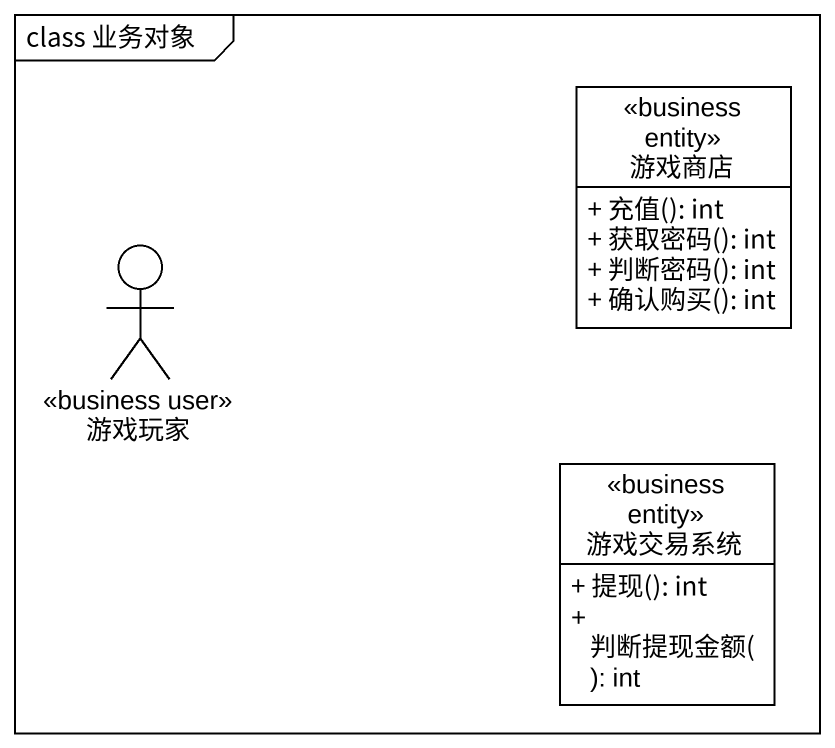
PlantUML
@startuml
mainframe class 业务对象
allowmixing
hide circle
hide empty members
skinparam classAttributeIconSize 0
class 游戏商店 <<business entity>> {
  + 充值(): int
  + 获取密码(): int
  + 判断密码(): int
  + 确认购买(): int
}
actor 游戏玩家 <<business user>>
class 游戏交易系统 <<business entity>> {
  + 提现(): int
  + 判断提现金额(): int
}
@enduml
